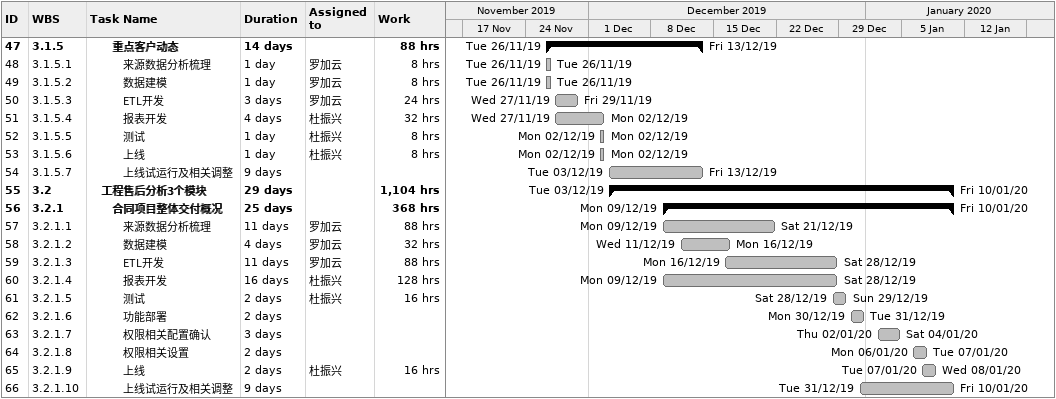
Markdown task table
| ID | WBS | Task | Duration | Start | Finish | Resources | Work (h) |
|---|---|---|---|---|---|---|---|
| 47 | 3.1.5 | **重点客户动态** | 14d | 2019-11-26 | 2019-12-13 |  | 88 |
| 48 | 3.1.5.1 | 来源数据分析梳理 | 1d | 2019-11-26 | 2019-11-26 | 罗加云 | 8 |
| 49 | 3.1.5.2 | 数据建模 | 1d | 2019-11-26 | 2019-11-26 | 罗加云 | 8 |
| 50 | 3.1.5.3 | ETL开发 | 3d | 2019-11-27 | 2019-11-29 | 罗加云 | 24 |
| 51 | 3.1.5.4 | 报表开发 | 4d | 2019-11-27 | 2019-12-02 | 杜振兴 | 32 |
| 52 | 3.1.5.5 | 测试 | 1d | 2019-12-02 | 2019-12-02 | 杜振兴 | 8 |
| 53 | 3.1.5.6 | 上线 | 1d | 2019-12-02 | 2019-12-02 | 杜振兴 | 8 |
| 54 | 3.1.5.7 | 上线试运行及相关调整 | 9d | 2019-12-03 | 2019-12-13 |  |  |
| 55 | 3.2 | **工程售后分析3个模块** | 29d | 2019-12-03 | 2020-01-10 |  | 1104 |
| 56 | 3.2.1 | **合同项目整体交付概况** | 25d | 2019-12-09 | 2020-01-10 |  | 368 |
| 57 | 3.2.1.1 | 来源数据分析梳理 | 11d | 2019-12-09 | 2019-12-21 | 罗加云 | 88 |
| 58 | 3.2.1.2 | 数据建模 | 4d | 2019-12-11 | 2019-12-16 | 罗加云 | 32 |
| 59 | 3.2.1.3 | ETL开发 | 11d | 2019-12-16 | 2019-12-28 | 罗加云 | 88 |
| 60 | 3.2.1.4 | 报表开发 | 16d | 2019-12-09 | 2019-12-28 | 杜振兴 | 128 |
| 61 | 3.2.1.5 | 测试 | 2d | 2019-12-28 | 2019-12-29 | 杜振兴 | 16 |
| 62 | 3.2.1.6 | 功能部署 | 2d | 2019-12-30 | 2019-12-31 |  |  |
| 63 | 3.2.1.7 | 权限相关配置确认 | 3d | 2020-01-02 | 2020-01-04 |  |  |
| 64 | 3.2.1.8 | 权限相关设置 | 2d | 2020-01-06 | 2020-01-07 |  |  |
| 65 | 3.2.1.9 | 上线 | 2d | 2020-01-07 | 2020-01-08 | 杜振兴 | 16 |
| 66 | 3.2.1.10 | 上线试运行及相关调整 | 9d | 2019-12-31 | 2020-01-10 |  |  |
